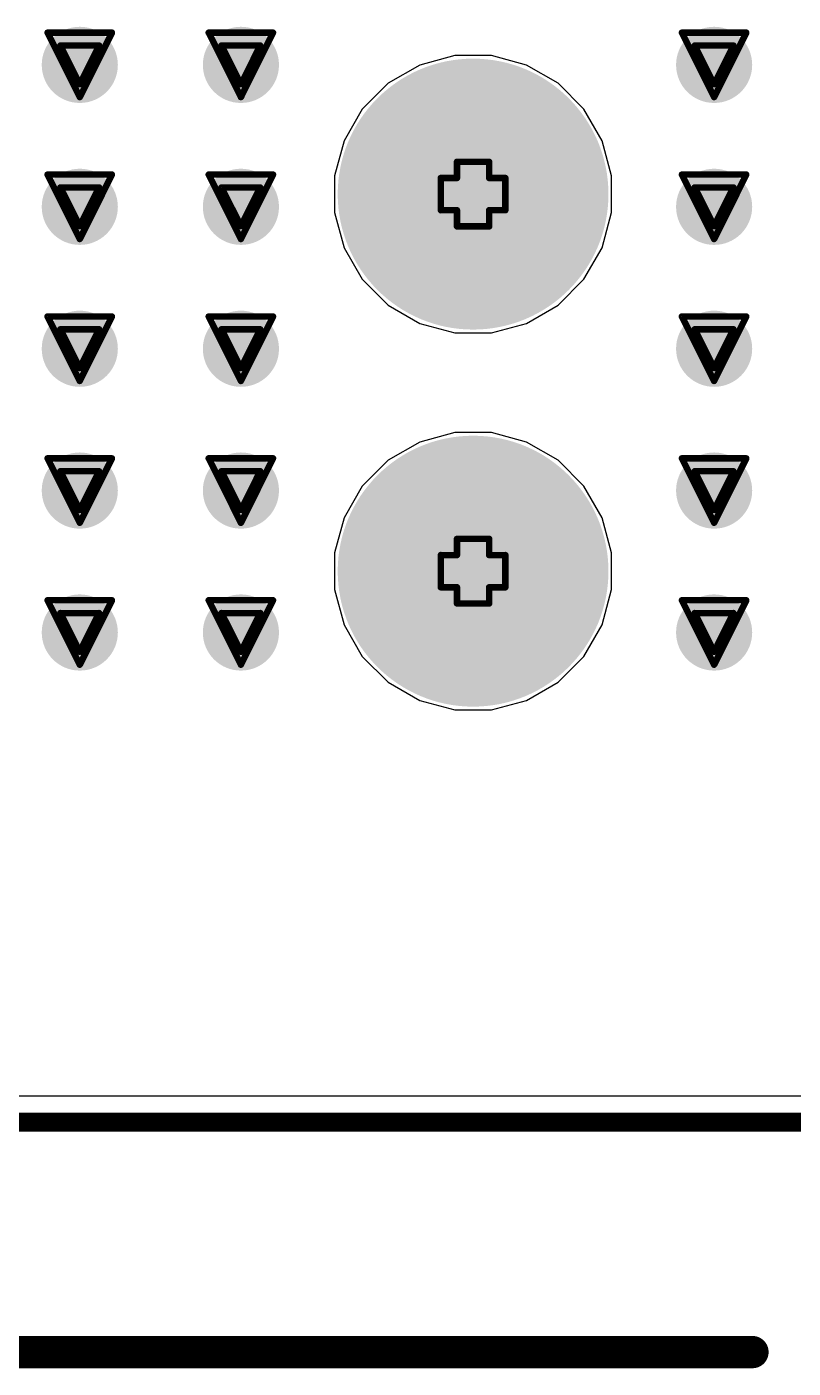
# Model space of a CAD drawing. Header units: inches. Extents: x -3 to 5381, y -57 to 5355.
# Drawn here: x 7.81 to 13.85, y -53.34 to -42.78 of the extents above; entities that cross this region are included whole.
import ezdxf

# ---------------------------------------------------------------- set-up
doc = ezdxf.new("R2010")
doc.units = ezdxf.units.IN
for name, color, linetype in [('Board_Outline', 216, 'Continuous'), ('Bottom Layer', 5, 'Continuous'), ('Bottom Solder', 6, 'Continuous'), ('Dimension', 6, 'Continuous'), ('Drill Drawing', 1, 'Continuous'), ('Multi-Layer', 9, 'Continuous'), ('Pad Holes', 156, 'Continuous'), ('Top Layer', 1, 'Continuous'), ('Top Solder', 216, 'Continuous'), ('Via Holes', 16, 'Continuous')]:
    doc.layers.add(name, color=color, linetype=linetype)

msp = doc.modelspace()

# ---------------------------------------------------------------- hatches: boundary and pattern name
at = {"layer": 'Bottom Layer'}
h = msp.add_hatch(color=5, dxfattribs=at)
edge = h.paths.add_edge_path()
edge.add_arc((8.23, -43.078), 0.3, 0, 360)
h = msp.add_hatch(color=5, dxfattribs=at)
edge = h.paths.add_edge_path()
edge.add_arc((9.5, -43.078), 0.3, 0, 360)
h = msp.add_hatch(color=5, dxfattribs=at)
edge = h.paths.add_edge_path()
edge.add_arc((13.23, -43.078), 0.3, 0, 360)
h = msp.add_hatch(color=5, dxfattribs=at)
edge = h.paths.add_edge_path()
edge.add_arc((11.33, -44.096), 0.965, 0, 360)
h = msp.add_hatch(color=5, dxfattribs=at)
edge = h.paths.add_edge_path()
edge.add_arc((8.23, -44.196), 0.3, 0, 360)
h = msp.add_hatch(color=5, dxfattribs=at)
edge = h.paths.add_edge_path()
edge.add_arc((9.5, -44.196), 0.3, 0, 360)
h = msp.add_hatch(color=5, dxfattribs=at)
edge = h.paths.add_edge_path()
edge.add_arc((13.23, -44.196), 0.3, 0, 360)
h = msp.add_hatch(color=5, dxfattribs=at)
edge = h.paths.add_edge_path()
edge.add_arc((8.23, -45.314), 0.3, 0, 360)
h = msp.add_hatch(color=5, dxfattribs=at)
edge = h.paths.add_edge_path()
edge.add_arc((9.5, -45.314), 0.3, 0, 360)
h = msp.add_hatch(color=5, dxfattribs=at)
edge = h.paths.add_edge_path()
edge.add_arc((13.23, -45.314), 0.3, 0, 360)
h = msp.add_hatch(color=5, dxfattribs=at)
edge = h.paths.add_edge_path()
edge.add_arc((8.23, -46.431), 0.3, 0, 360)
h = msp.add_hatch(color=5, dxfattribs=at)
edge = h.paths.add_edge_path()
edge.add_arc((9.5, -46.431), 0.3, 0, 360)
h = msp.add_hatch(color=5, dxfattribs=at)
edge = h.paths.add_edge_path()
edge.add_arc((11.33, -47.066), 0.965, 0, 360)
h = msp.add_hatch(color=5, dxfattribs=at)
edge = h.paths.add_edge_path()
edge.add_arc((13.23, -46.431), 0.3, 0, 360)
h = msp.add_hatch(color=5, dxfattribs=at)
edge = h.paths.add_edge_path()
edge.add_arc((8.23, -47.549), 0.3, 0, 360)
h = msp.add_hatch(color=5, dxfattribs=at)
edge = h.paths.add_edge_path()
edge.add_arc((9.5, -47.549), 0.3, 0, 360)
h = msp.add_hatch(color=5, dxfattribs=at)
edge = h.paths.add_edge_path()
edge.add_arc((13.23, -47.549), 0.3, 0, 360)
at = {"layer": 'Bottom Solder'}
h = msp.add_hatch(color=6, dxfattribs=at)
edge = h.paths.add_edge_path()
edge.add_arc((11.33, -44.096), 1.067, 0, 360)
h = msp.add_hatch(color=6, dxfattribs=at)
edge = h.paths.add_edge_path()
edge.add_arc((11.33, -47.066), 1.067, 0, 360)
at = {"layer": 'Multi-Layer'}
h = msp.add_hatch(color=9, dxfattribs=at)
edge = h.paths.add_edge_path()
edge.add_arc((11.33, -44.096), 0.965, 0, 360)
h = msp.add_hatch(color=9, dxfattribs=at)
edge = h.paths.add_edge_path()
edge.add_arc((11.33, -47.066), 0.965, 0, 360)
at = {"layer": 'Pad Holes'}
h = msp.add_hatch(color=7, dxfattribs=at)
edge = h.paths.add_edge_path()
edge.add_arc((11.33, -44.096), 0.965, 0, 360)
h = msp.add_hatch(color=7, dxfattribs=at)
edge = h.paths.add_edge_path()
edge.add_arc((11.33, -47.066), 0.965, 0, 360)
at = {"layer": 'Top Layer'}
h = msp.add_hatch(color=1, dxfattribs=at)
edge = h.paths.add_edge_path()
edge.add_arc((8.23, -43.078), 0.3, 0, 360)
h = msp.add_hatch(color=1, dxfattribs=at)
edge = h.paths.add_edge_path()
edge.add_arc((9.5, -43.078), 0.3, 0, 360)
h = msp.add_hatch(color=1, dxfattribs=at)
edge = h.paths.add_edge_path()
edge.add_arc((13.23, -43.078), 0.3, 0, 360)
h = msp.add_hatch(color=1, dxfattribs=at)
edge = h.paths.add_edge_path()
edge.add_arc((11.33, -44.096), 0.965, 0, 360)
h = msp.add_hatch(color=1, dxfattribs=at)
edge = h.paths.add_edge_path()
edge.add_arc((8.23, -44.196), 0.3, 0, 360)
h = msp.add_hatch(color=1, dxfattribs=at)
edge = h.paths.add_edge_path()
edge.add_arc((9.5, -44.196), 0.3, 0, 360)
h = msp.add_hatch(color=1, dxfattribs=at)
edge = h.paths.add_edge_path()
edge.add_arc((13.23, -44.196), 0.3, 0, 360)
h = msp.add_hatch(color=1, dxfattribs=at)
edge = h.paths.add_edge_path()
edge.add_arc((8.23, -45.314), 0.3, 0, 360)
h = msp.add_hatch(color=1, dxfattribs=at)
edge = h.paths.add_edge_path()
edge.add_arc((9.5, -45.314), 0.3, 0, 360)
h = msp.add_hatch(color=1, dxfattribs=at)
edge = h.paths.add_edge_path()
edge.add_arc((13.23, -45.314), 0.3, 0, 360)
h = msp.add_hatch(color=1, dxfattribs=at)
edge = h.paths.add_edge_path()
edge.add_arc((8.23, -46.431), 0.3, 0, 360)
h = msp.add_hatch(color=1, dxfattribs=at)
edge = h.paths.add_edge_path()
edge.add_arc((9.5, -46.431), 0.3, 0, 360)
h = msp.add_hatch(color=1, dxfattribs=at)
edge = h.paths.add_edge_path()
edge.add_arc((11.33, -47.066), 0.965, 0, 360)
h = msp.add_hatch(color=1, dxfattribs=at)
edge = h.paths.add_edge_path()
edge.add_arc((13.23, -46.431), 0.3, 0, 360)
h = msp.add_hatch(color=1, dxfattribs=at)
edge = h.paths.add_edge_path()
edge.add_arc((8.23, -47.549), 0.3, 0, 360)
h = msp.add_hatch(color=1, dxfattribs=at)
edge = h.paths.add_edge_path()
edge.add_arc((9.5, -47.549), 0.3, 0, 360)
h = msp.add_hatch(color=1, dxfattribs=at)
edge = h.paths.add_edge_path()
edge.add_arc((13.23, -47.549), 0.3, 0, 360)
at = {"layer": 'Top Solder'}
h = msp.add_hatch(color=216, dxfattribs=at)
edge = h.paths.add_edge_path()
edge.add_arc((11.33, -44.096), 1.067, 0, 360)
h = msp.add_hatch(color=216, dxfattribs=at)
edge = h.paths.add_edge_path()
edge.add_arc((11.33, -47.066), 1.067, 0, 360)
at = {"layer": 'Via Holes'}
h = msp.add_hatch(color=7, dxfattribs=at)
edge = h.paths.add_edge_path()
edge.add_arc((8.23, -43.078), 0.15, 0, 360)
h = msp.add_hatch(color=7, dxfattribs=at)
edge = h.paths.add_edge_path()
edge.add_arc((9.5, -43.078), 0.15, 0, 360)
h = msp.add_hatch(color=7, dxfattribs=at)
edge = h.paths.add_edge_path()
edge.add_arc((13.23, -43.078), 0.15, 0, 360)
h = msp.add_hatch(color=7, dxfattribs=at)
edge = h.paths.add_edge_path()
edge.add_arc((8.23, -44.196), 0.15, 0, 360)
h = msp.add_hatch(color=7, dxfattribs=at)
edge = h.paths.add_edge_path()
edge.add_arc((9.5, -44.196), 0.15, 0, 360)
h = msp.add_hatch(color=7, dxfattribs=at)
edge = h.paths.add_edge_path()
edge.add_arc((13.23, -44.196), 0.15, 0, 360)
h = msp.add_hatch(color=7, dxfattribs=at)
edge = h.paths.add_edge_path()
edge.add_arc((8.23, -45.314), 0.15, 0, 360)
h = msp.add_hatch(color=7, dxfattribs=at)
edge = h.paths.add_edge_path()
edge.add_arc((9.5, -45.314), 0.15, 0, 360)
h = msp.add_hatch(color=7, dxfattribs=at)
edge = h.paths.add_edge_path()
edge.add_arc((13.23, -45.314), 0.15, 0, 360)
h = msp.add_hatch(color=7, dxfattribs=at)
edge = h.paths.add_edge_path()
edge.add_arc((8.23, -46.431), 0.15, 0, 360)
h = msp.add_hatch(color=7, dxfattribs=at)
edge = h.paths.add_edge_path()
edge.add_arc((9.5, -46.431), 0.15, 0, 360)
h = msp.add_hatch(color=7, dxfattribs=at)
edge = h.paths.add_edge_path()
edge.add_arc((13.23, -46.431), 0.15, 0, 360)
h = msp.add_hatch(color=7, dxfattribs=at)
edge = h.paths.add_edge_path()
edge.add_arc((8.23, -47.549), 0.15, 0, 360)
h = msp.add_hatch(color=7, dxfattribs=at)
edge = h.paths.add_edge_path()
edge.add_arc((9.5, -47.549), 0.15, 0, 360)
h = msp.add_hatch(color=7, dxfattribs=at)
edge = h.paths.add_edge_path()
edge.add_arc((13.23, -47.549), 0.15, 0, 360)

# ---------------------------------------------------------------- linework, layer by layer
at = {"layer": 'Board_Outline'}
msp.add_lwpolyline([(7.307, -51.406, 0.152, 0.152, 0), (31.354, -51.406, 0.152, 0.152, 0)], format="xyseb", dxfattribs=at)
at = {"layer": 'Bottom Layer'}
for p, q in [((10.909, -43.079), (10.66, -43.222)), ((11.186, -43.004), (10.909, -43.079)), ((11.474, -43.004), (11.186, -43.004)), ((11.752, -43.079), (11.474, -43.004)), ((12.001, -43.222), (11.752, -43.079)), ((10.66, -43.222), (10.456, -43.426)), ((12.204, -43.426), (12.001, -43.222)), ((10.456, -43.426), (10.313, -43.675)), ((12.348, -43.675), (12.204, -43.426)), ((10.313, -43.675), (10.238, -43.952)), ((12.422, -43.952), (12.348, -43.675)), ((10.238, -43.952), (10.238, -44.24)), ((12.422, -44.24), (12.422, -43.952)), ((10.238, -44.24), (10.313, -44.518)), ((12.348, -44.518), (12.422, -44.24)), ((10.313, -44.518), (10.456, -44.767)), ((12.204, -44.767), (12.348, -44.518)), ((10.456, -44.767), (10.66, -44.97)), ((12.001, -44.97), (12.204, -44.767)), ((10.66, -44.97), (10.909, -45.114)), ((11.752, -45.114), (12.001, -44.97)), ((10.909, -45.114), (11.186, -45.188)), ((11.474, -45.188), (11.752, -45.114)), ((11.186, -45.188), (11.474, -45.188)), ((10.909, -46.049), (10.66, -46.192)), ((11.186, -45.974), (10.909, -46.049)), ((11.474, -45.974), (11.186, -45.974)), ((11.752, -46.049), (11.474, -45.974)), ((12.001, -46.192), (11.752, -46.049)), ((10.66, -46.192), (10.456, -46.396)), ((12.204, -46.396), (12.001, -46.192)), ((10.456, -46.396), (10.313, -46.645)), ((12.348, -46.645), (12.204, -46.396)), ((10.313, -46.645), (10.238, -46.922)), ((12.422, -46.922), (12.348, -46.645)), ((10.238, -46.922), (10.238, -47.21)), ((12.422, -47.21), (12.422, -46.922)), ((10.238, -47.21), (10.313, -47.488)), ((12.348, -47.488), (12.422, -47.21)), ((10.313, -47.488), (10.456, -47.737)), ((12.204, -47.737), (12.348, -47.488)), ((10.456, -47.737), (10.66, -47.94)), ((12.001, -47.94), (12.204, -47.737)), ((10.66, -47.94), (10.909, -48.084)), ((11.752, -48.084), (12.001, -47.94)), ((10.909, -48.084), (11.186, -48.158)), ((11.186, -48.158), (11.474, -48.158)), ((11.474, -48.158), (11.752, -48.084)), ((31.351, -51.202), (7.307, -51.202))]:
    msp.add_line(p, q, dxfattribs=at)
at = {"layer": 'Dimension'}
msp.add_lwpolyline([(5.256, -53.217, 0.254, 0.254, 0), (13.533, -53.217, 0.254, 0.254, 0)], format="xyseb", dxfattribs=at)
msp.add_lwpolyline([(13.469, -53.217, 0.127, 0.127, 1), (13.596, -53.217, 0.127, 0.127, 1)], format="xyseb", close=True, dxfattribs=at)
at = {"layer": 'Drill Drawing'}
for points in [[(7.976, -42.824, 0.0508, 0.0508, 0), (8.484, -42.824, 0.0508, 0.0508, 0)], [(7.976, -42.824, 0.0508, 0.0508, 0), (8.23, -43.332, 0.0508, 0.0508, 0)], [(8.23, -43.332, 0.0508, 0.0508, 0), (8.484, -42.824, 0.0508, 0.0508, 0)], [(9.246, -42.824, 0.0508, 0.0508, 0), (9.754, -42.824, 0.0508, 0.0508, 0)], [(9.246, -42.824, 0.0508, 0.0508, 0), (9.5, -43.332, 0.0508, 0.0508, 0)], [(9.5, -43.332, 0.0508, 0.0508, 0), (9.754, -42.824, 0.0508, 0.0508, 0)], [(12.976, -42.824, 0.0508, 0.0508, 0), (13.484, -42.824, 0.0508, 0.0508, 0)], [(12.976, -42.824, 0.0508, 0.0508, 0), (13.23, -43.332, 0.0508, 0.0508, 0)], [(13.23, -43.332, 0.0508, 0.0508, 0), (13.484, -42.824, 0.0508, 0.0508, 0)], [(8.077, -42.926, 0.0508, 0.0508, 0), (8.382, -42.926, 0.0508, 0.0508, 0)], [(8.077, -42.926, 0.0508, 0.0508, 0), (8.23, -43.231, 0.0508, 0.0508, 0)], [(8.23, -43.231, 0.0508, 0.0508, 0), (8.382, -42.926, 0.0508, 0.0508, 0)], [(9.347, -42.926, 0.0508, 0.0508, 0), (9.652, -42.926, 0.0508, 0.0508, 0)], [(9.347, -42.926, 0.0508, 0.0508, 0), (9.5, -43.231, 0.0508, 0.0508, 0)], [(9.5, -43.231, 0.0508, 0.0508, 0), (9.652, -42.926, 0.0508, 0.0508, 0)], [(13.077, -42.926, 0.0508, 0.0508, 0), (13.382, -42.926, 0.0508, 0.0508, 0)], [(13.077, -42.926, 0.0508, 0.0508, 0), (13.23, -43.231, 0.0508, 0.0508, 0)], [(13.23, -43.231, 0.0508, 0.0508, 0), (13.382, -42.926, 0.0508, 0.0508, 0)], [(11.203, -43.969, 0.0508, 0.0508, 0), (11.203, -43.842, 0.0508, 0.0508, 0)], [(11.203, -43.842, 0.0508, 0.0508, 0), (11.457, -43.842, 0.0508, 0.0508, 0)], [(11.457, -43.969, 0.0508, 0.0508, 0), (11.457, -43.842, 0.0508, 0.0508, 0)], [(7.976, -43.942, 0.0508, 0.0508, 0), (8.484, -43.942, 0.0508, 0.0508, 0)], [(7.976, -43.942, 0.0508, 0.0508, 0), (8.23, -44.45, 0.0508, 0.0508, 0)], [(8.23, -44.45, 0.0508, 0.0508, 0), (8.484, -43.942, 0.0508, 0.0508, 0)], [(9.246, -43.942, 0.0508, 0.0508, 0), (9.754, -43.942, 0.0508, 0.0508, 0)], [(9.246, -43.942, 0.0508, 0.0508, 0), (9.5, -44.45, 0.0508, 0.0508, 0)], [(9.5, -44.45, 0.0508, 0.0508, 0), (9.754, -43.942, 0.0508, 0.0508, 0)], [(11.076, -44.223, 0.0508, 0.0508, 0), (11.076, -43.969, 0.0508, 0.0508, 0)], [(11.076, -43.969, 0.0508, 0.0508, 0), (11.203, -43.969, 0.0508, 0.0508, 0)], [(11.457, -43.969, 0.0508, 0.0508, 0), (11.584, -43.969, 0.0508, 0.0508, 0)], [(11.584, -44.223, 0.0508, 0.0508, 0), (11.584, -43.969, 0.0508, 0.0508, 0)], [(12.976, -43.942, 0.0508, 0.0508, 0), (13.484, -43.942, 0.0508, 0.0508, 0)], [(12.976, -43.942, 0.0508, 0.0508, 0), (13.23, -44.45, 0.0508, 0.0508, 0)], [(13.23, -44.45, 0.0508, 0.0508, 0), (13.484, -43.942, 0.0508, 0.0508, 0)], [(8.077, -44.044, 0.0508, 0.0508, 0), (8.382, -44.044, 0.0508, 0.0508, 0)], [(8.077, -44.044, 0.0508, 0.0508, 0), (8.23, -44.348, 0.0508, 0.0508, 0)], [(8.23, -44.348, 0.0508, 0.0508, 0), (8.382, -44.044, 0.0508, 0.0508, 0)], [(9.347, -44.044, 0.0508, 0.0508, 0), (9.652, -44.044, 0.0508, 0.0508, 0)], [(9.347, -44.044, 0.0508, 0.0508, 0), (9.5, -44.348, 0.0508, 0.0508, 0)], [(9.5, -44.348, 0.0508, 0.0508, 0), (9.652, -44.044, 0.0508, 0.0508, 0)], [(13.077, -44.044, 0.0508, 0.0508, 0), (13.382, -44.044, 0.0508, 0.0508, 0)], [(13.077, -44.044, 0.0508, 0.0508, 0), (13.23, -44.348, 0.0508, 0.0508, 0)], [(13.23, -44.348, 0.0508, 0.0508, 0), (13.382, -44.044, 0.0508, 0.0508, 0)], [(11.076, -44.223, 0.0508, 0.0508, 0), (11.203, -44.223, 0.0508, 0.0508, 0)], [(11.203, -44.35, 0.0508, 0.0508, 0), (11.203, -44.223, 0.0508, 0.0508, 0)], [(11.457, -44.223, 0.0508, 0.0508, 0), (11.584, -44.223, 0.0508, 0.0508, 0)], [(11.457, -44.35, 0.0508, 0.0508, 0), (11.457, -44.223, 0.0508, 0.0508, 0)], [(11.203, -44.35, 0.0508, 0.0508, 0), (11.457, -44.35, 0.0508, 0.0508, 0)], [(7.976, -45.06, 0.0508, 0.0508, 0), (8.484, -45.06, 0.0508, 0.0508, 0)], [(7.976, -45.06, 0.0508, 0.0508, 0), (8.23, -45.568, 0.0508, 0.0508, 0)], [(8.23, -45.568, 0.0508, 0.0508, 0), (8.484, -45.06, 0.0508, 0.0508, 0)], [(9.246, -45.06, 0.0508, 0.0508, 0), (9.754, -45.06, 0.0508, 0.0508, 0)], [(9.246, -45.06, 0.0508, 0.0508, 0), (9.5, -45.568, 0.0508, 0.0508, 0)], [(9.5, -45.568, 0.0508, 0.0508, 0), (9.754, -45.06, 0.0508, 0.0508, 0)], [(12.976, -45.06, 0.0508, 0.0508, 0), (13.484, -45.06, 0.0508, 0.0508, 0)], [(12.976, -45.06, 0.0508, 0.0508, 0), (13.23, -45.568, 0.0508, 0.0508, 0)], [(13.23, -45.568, 0.0508, 0.0508, 0), (13.484, -45.06, 0.0508, 0.0508, 0)], [(8.077, -45.161, 0.0508, 0.0508, 0), (8.382, -45.161, 0.0508, 0.0508, 0)], [(8.077, -45.161, 0.0508, 0.0508, 0), (8.23, -45.466, 0.0508, 0.0508, 0)], [(8.23, -45.466, 0.0508, 0.0508, 0), (8.382, -45.161, 0.0508, 0.0508, 0)], [(9.347, -45.161, 0.0508, 0.0508, 0), (9.652, -45.161, 0.0508, 0.0508, 0)], [(9.347, -45.161, 0.0508, 0.0508, 0), (9.5, -45.466, 0.0508, 0.0508, 0)], [(9.5, -45.466, 0.0508, 0.0508, 0), (9.652, -45.161, 0.0508, 0.0508, 0)], [(13.077, -45.161, 0.0508, 0.0508, 0), (13.382, -45.161, 0.0508, 0.0508, 0)], [(13.077, -45.161, 0.0508, 0.0508, 0), (13.23, -45.466, 0.0508, 0.0508, 0)], [(13.23, -45.466, 0.0508, 0.0508, 0), (13.382, -45.161, 0.0508, 0.0508, 0)], [(7.976, -46.177, 0.0508, 0.0508, 0), (8.484, -46.177, 0.0508, 0.0508, 0)], [(7.976, -46.177, 0.0508, 0.0508, 0), (8.23, -46.685, 0.0508, 0.0508, 0)], [(8.23, -46.685, 0.0508, 0.0508, 0), (8.484, -46.177, 0.0508, 0.0508, 0)], [(9.246, -46.177, 0.0508, 0.0508, 0), (9.754, -46.177, 0.0508, 0.0508, 0)], [(9.246, -46.177, 0.0508, 0.0508, 0), (9.5, -46.685, 0.0508, 0.0508, 0)], [(9.5, -46.685, 0.0508, 0.0508, 0), (9.754, -46.177, 0.0508, 0.0508, 0)], [(12.976, -46.177, 0.0508, 0.0508, 0), (13.484, -46.177, 0.0508, 0.0508, 0)], [(12.976, -46.177, 0.0508, 0.0508, 0), (13.23, -46.685, 0.0508, 0.0508, 0)], [(13.23, -46.685, 0.0508, 0.0508, 0), (13.484, -46.177, 0.0508, 0.0508, 0)], [(8.077, -46.279, 0.0508, 0.0508, 0), (8.382, -46.279, 0.0508, 0.0508, 0)], [(8.077, -46.279, 0.0508, 0.0508, 0), (8.23, -46.584, 0.0508, 0.0508, 0)], [(8.23, -46.584, 0.0508, 0.0508, 0), (8.382, -46.279, 0.0508, 0.0508, 0)], [(9.347, -46.279, 0.0508, 0.0508, 0), (9.652, -46.279, 0.0508, 0.0508, 0)], [(9.347, -46.279, 0.0508, 0.0508, 0), (9.5, -46.584, 0.0508, 0.0508, 0)], [(9.5, -46.584, 0.0508, 0.0508, 0), (9.652, -46.279, 0.0508, 0.0508, 0)], [(13.077, -46.279, 0.0508, 0.0508, 0), (13.382, -46.279, 0.0508, 0.0508, 0)], [(13.077, -46.279, 0.0508, 0.0508, 0), (13.23, -46.584, 0.0508, 0.0508, 0)], [(13.23, -46.584, 0.0508, 0.0508, 0), (13.382, -46.279, 0.0508, 0.0508, 0)], [(11.203, -46.939, 0.0508, 0.0508, 0), (11.203, -46.812, 0.0508, 0.0508, 0)], [(11.203, -46.812, 0.0508, 0.0508, 0), (11.457, -46.812, 0.0508, 0.0508, 0)], [(11.457, -46.939, 0.0508, 0.0508, 0), (11.457, -46.812, 0.0508, 0.0508, 0)], [(11.076, -47.193, 0.0508, 0.0508, 0), (11.076, -46.939, 0.0508, 0.0508, 0)], [(11.076, -46.939, 0.0508, 0.0508, 0), (11.203, -46.939, 0.0508, 0.0508, 0)], [(11.457, -46.939, 0.0508, 0.0508, 0), (11.584, -46.939, 0.0508, 0.0508, 0)], [(11.584, -47.193, 0.0508, 0.0508, 0), (11.584, -46.939, 0.0508, 0.0508, 0)], [(11.076, -47.193, 0.0508, 0.0508, 0), (11.203, -47.193, 0.0508, 0.0508, 0)], [(11.203, -47.32, 0.0508, 0.0508, 0), (11.203, -47.193, 0.0508, 0.0508, 0)], [(11.457, -47.193, 0.0508, 0.0508, 0), (11.584, -47.193, 0.0508, 0.0508, 0)], [(11.457, -47.32, 0.0508, 0.0508, 0), (11.457, -47.193, 0.0508, 0.0508, 0)], [(7.976, -47.295, 0.0508, 0.0508, 0), (8.484, -47.295, 0.0508, 0.0508, 0)], [(7.976, -47.295, 0.0508, 0.0508, 0), (8.23, -47.803, 0.0508, 0.0508, 0)], [(8.23, -47.803, 0.0508, 0.0508, 0), (8.484, -47.295, 0.0508, 0.0508, 0)], [(9.246, -47.295, 0.0508, 0.0508, 0), (9.754, -47.295, 0.0508, 0.0508, 0)], [(9.246, -47.295, 0.0508, 0.0508, 0), (9.5, -47.803, 0.0508, 0.0508, 0)], [(9.5, -47.803, 0.0508, 0.0508, 0), (9.754, -47.295, 0.0508, 0.0508, 0)], [(11.203, -47.32, 0.0508, 0.0508, 0), (11.457, -47.32, 0.0508, 0.0508, 0)], [(12.976, -47.295, 0.0508, 0.0508, 0), (13.484, -47.295, 0.0508, 0.0508, 0)], [(12.976, -47.295, 0.0508, 0.0508, 0), (13.23, -47.803, 0.0508, 0.0508, 0)], [(13.23, -47.803, 0.0508, 0.0508, 0), (13.484, -47.295, 0.0508, 0.0508, 0)], [(8.077, -47.396, 0.0508, 0.0508, 0), (8.382, -47.396, 0.0508, 0.0508, 0)], [(8.077, -47.396, 0.0508, 0.0508, 0), (8.23, -47.701, 0.0508, 0.0508, 0)], [(8.23, -47.701, 0.0508, 0.0508, 0), (8.382, -47.396, 0.0508, 0.0508, 0)], [(9.347, -47.396, 0.0508, 0.0508, 0), (9.652, -47.396, 0.0508, 0.0508, 0)], [(9.347, -47.396, 0.0508, 0.0508, 0), (9.5, -47.701, 0.0508, 0.0508, 0)], [(9.5, -47.701, 0.0508, 0.0508, 0), (9.652, -47.396, 0.0508, 0.0508, 0)], [(13.077, -47.396, 0.0508, 0.0508, 0), (13.382, -47.396, 0.0508, 0.0508, 0)], [(13.077, -47.396, 0.0508, 0.0508, 0), (13.23, -47.701, 0.0508, 0.0508, 0)], [(13.23, -47.701, 0.0508, 0.0508, 0), (13.382, -47.396, 0.0508, 0.0508, 0)]]:
    msp.add_lwpolyline(points, format="xyseb", dxfattribs=at)
for points in [[(7.963, -42.824, 0.0254, 0.0254, 1), (7.988, -42.824, 0.0254, 0.0254, 1)], [(7.963, -42.824, 0.0254, 0.0254, 1), (7.988, -42.824, 0.0254, 0.0254, 1)], [(8.471, -42.824, 0.0254, 0.0254, 1), (8.496, -42.824, 0.0254, 0.0254, 1)], [(8.471, -42.824, 0.0254, 0.0254, 1), (8.496, -42.824, 0.0254, 0.0254, 1)], [(9.233, -42.824, 0.0254, 0.0254, 1), (9.258, -42.824, 0.0254, 0.0254, 1)], [(9.233, -42.824, 0.0254, 0.0254, 1), (9.258, -42.824, 0.0254, 0.0254, 1)], [(9.741, -42.824, 0.0254, 0.0254, 1), (9.766, -42.824, 0.0254, 0.0254, 1)], [(9.741, -42.824, 0.0254, 0.0254, 1), (9.766, -42.824, 0.0254, 0.0254, 1)], [(12.963, -42.824, 0.0254, 0.0254, 1), (12.988, -42.824, 0.0254, 0.0254, 1)], [(12.963, -42.824, 0.0254, 0.0254, 1), (12.988, -42.824, 0.0254, 0.0254, 1)], [(13.471, -42.824, 0.0254, 0.0254, 1), (13.496, -42.824, 0.0254, 0.0254, 1)], [(13.471, -42.824, 0.0254, 0.0254, 1), (13.496, -42.824, 0.0254, 0.0254, 1)], [(8.064, -42.926, 0.0254, 0.0254, 1), (8.09, -42.926, 0.0254, 0.0254, 1)], [(8.064, -42.926, 0.0254, 0.0254, 1), (8.09, -42.926, 0.0254, 0.0254, 1)], [(8.369, -42.926, 0.0254, 0.0254, 1), (8.395, -42.926, 0.0254, 0.0254, 1)], [(8.369, -42.926, 0.0254, 0.0254, 1), (8.395, -42.926, 0.0254, 0.0254, 1)], [(9.334, -42.926, 0.0254, 0.0254, 1), (9.36, -42.926, 0.0254, 0.0254, 1)], [(9.334, -42.926, 0.0254, 0.0254, 1), (9.36, -42.926, 0.0254, 0.0254, 1)], [(9.639, -42.926, 0.0254, 0.0254, 1), (9.665, -42.926, 0.0254, 0.0254, 1)], [(9.639, -42.926, 0.0254, 0.0254, 1), (9.665, -42.926, 0.0254, 0.0254, 1)], [(13.064, -42.926, 0.0254, 0.0254, 1), (13.09, -42.926, 0.0254, 0.0254, 1)], [(13.064, -42.926, 0.0254, 0.0254, 1), (13.09, -42.926, 0.0254, 0.0254, 1)], [(13.369, -42.926, 0.0254, 0.0254, 1), (13.395, -42.926, 0.0254, 0.0254, 1)], [(13.369, -42.926, 0.0254, 0.0254, 1), (13.395, -42.926, 0.0254, 0.0254, 1)], [(8.217, -43.231, 0.0254, 0.0254, 1), (8.242, -43.231, 0.0254, 0.0254, 1)], [(8.217, -43.231, 0.0254, 0.0254, 1), (8.242, -43.231, 0.0254, 0.0254, 1)], [(9.487, -43.231, 0.0254, 0.0254, 1), (9.512, -43.231, 0.0254, 0.0254, 1)], [(9.487, -43.231, 0.0254, 0.0254, 1), (9.512, -43.231, 0.0254, 0.0254, 1)], [(13.217, -43.231, 0.0254, 0.0254, 1), (13.242, -43.231, 0.0254, 0.0254, 1)], [(13.217, -43.231, 0.0254, 0.0254, 1), (13.242, -43.231, 0.0254, 0.0254, 1)], [(8.217, -43.332, 0.0254, 0.0254, 1), (8.242, -43.332, 0.0254, 0.0254, 1)], [(8.217, -43.332, 0.0254, 0.0254, 1), (8.242, -43.332, 0.0254, 0.0254, 1)], [(9.487, -43.332, 0.0254, 0.0254, 1), (9.512, -43.332, 0.0254, 0.0254, 1)], [(9.487, -43.332, 0.0254, 0.0254, 1), (9.512, -43.332, 0.0254, 0.0254, 1)], [(13.217, -43.332, 0.0254, 0.0254, 1), (13.242, -43.332, 0.0254, 0.0254, 1)], [(13.217, -43.332, 0.0254, 0.0254, 1), (13.242, -43.332, 0.0254, 0.0254, 1)], [(11.19, -43.842, 0.0254, 0.0254, 1), (11.216, -43.842, 0.0254, 0.0254, 1)], [(11.19, -43.842, 0.0254, 0.0254, 1), (11.216, -43.842, 0.0254, 0.0254, 1)], [(11.444, -43.842, 0.0254, 0.0254, 1), (11.47, -43.842, 0.0254, 0.0254, 1)], [(11.444, -43.842, 0.0254, 0.0254, 1), (11.47, -43.842, 0.0254, 0.0254, 1)], [(7.963, -43.942, 0.0254, 0.0254, 1), (7.988, -43.942, 0.0254, 0.0254, 1)], [(7.963, -43.942, 0.0254, 0.0254, 1), (7.988, -43.942, 0.0254, 0.0254, 1)], [(8.471, -43.942, 0.0254, 0.0254, 1), (8.496, -43.942, 0.0254, 0.0254, 1)], [(8.471, -43.942, 0.0254, 0.0254, 1), (8.496, -43.942, 0.0254, 0.0254, 1)], [(9.233, -43.942, 0.0254, 0.0254, 1), (9.258, -43.942, 0.0254, 0.0254, 1)], [(9.233, -43.942, 0.0254, 0.0254, 1), (9.258, -43.942, 0.0254, 0.0254, 1)], [(9.741, -43.942, 0.0254, 0.0254, 1), (9.766, -43.942, 0.0254, 0.0254, 1)], [(9.741, -43.942, 0.0254, 0.0254, 1), (9.766, -43.942, 0.0254, 0.0254, 1)], [(11.063, -43.969, 0.0254, 0.0254, 1), (11.089, -43.969, 0.0254, 0.0254, 1)], [(11.063, -43.969, 0.0254, 0.0254, 1), (11.089, -43.969, 0.0254, 0.0254, 1)], [(11.19, -43.969, 0.0254, 0.0254, 1), (11.216, -43.969, 0.0254, 0.0254, 1)], [(11.19, -43.969, 0.0254, 0.0254, 1), (11.216, -43.969, 0.0254, 0.0254, 1)], [(11.444, -43.969, 0.0254, 0.0254, 1), (11.47, -43.969, 0.0254, 0.0254, 1)], [(11.444, -43.969, 0.0254, 0.0254, 1), (11.47, -43.969, 0.0254, 0.0254, 1)], [(11.571, -43.969, 0.0254, 0.0254, 1), (11.597, -43.969, 0.0254, 0.0254, 1)], [(11.571, -43.969, 0.0254, 0.0254, 1), (11.597, -43.969, 0.0254, 0.0254, 1)], [(12.963, -43.942, 0.0254, 0.0254, 1), (12.988, -43.942, 0.0254, 0.0254, 1)], [(12.963, -43.942, 0.0254, 0.0254, 1), (12.988, -43.942, 0.0254, 0.0254, 1)], [(13.471, -43.942, 0.0254, 0.0254, 1), (13.496, -43.942, 0.0254, 0.0254, 1)], [(13.471, -43.942, 0.0254, 0.0254, 1), (13.496, -43.942, 0.0254, 0.0254, 1)], [(8.064, -44.044, 0.0254, 0.0254, 1), (8.09, -44.044, 0.0254, 0.0254, 1)], [(8.064, -44.044, 0.0254, 0.0254, 1), (8.09, -44.044, 0.0254, 0.0254, 1)], [(8.369, -44.044, 0.0254, 0.0254, 1), (8.395, -44.044, 0.0254, 0.0254, 1)], [(8.369, -44.044, 0.0254, 0.0254, 1), (8.395, -44.044, 0.0254, 0.0254, 1)], [(9.334, -44.044, 0.0254, 0.0254, 1), (9.36, -44.044, 0.0254, 0.0254, 1)], [(9.334, -44.044, 0.0254, 0.0254, 1), (9.36, -44.044, 0.0254, 0.0254, 1)], [(9.639, -44.044, 0.0254, 0.0254, 1), (9.665, -44.044, 0.0254, 0.0254, 1)], [(9.639, -44.044, 0.0254, 0.0254, 1), (9.665, -44.044, 0.0254, 0.0254, 1)], [(13.064, -44.044, 0.0254, 0.0254, 1), (13.09, -44.044, 0.0254, 0.0254, 1)], [(13.064, -44.044, 0.0254, 0.0254, 1), (13.09, -44.044, 0.0254, 0.0254, 1)], [(13.369, -44.044, 0.0254, 0.0254, 1), (13.395, -44.044, 0.0254, 0.0254, 1)], [(13.369, -44.044, 0.0254, 0.0254, 1), (13.395, -44.044, 0.0254, 0.0254, 1)], [(11.063, -44.223, 0.0254, 0.0254, 1), (11.089, -44.223, 0.0254, 0.0254, 1)], [(11.063, -44.223, 0.0254, 0.0254, 1), (11.089, -44.223, 0.0254, 0.0254, 1)], [(11.19, -44.223, 0.0254, 0.0254, 1), (11.216, -44.223, 0.0254, 0.0254, 1)], [(11.19, -44.223, 0.0254, 0.0254, 1), (11.216, -44.223, 0.0254, 0.0254, 1)], [(11.444, -44.223, 0.0254, 0.0254, 1), (11.47, -44.223, 0.0254, 0.0254, 1)], [(11.444, -44.223, 0.0254, 0.0254, 1), (11.47, -44.223, 0.0254, 0.0254, 1)], [(11.571, -44.223, 0.0254, 0.0254, 1), (11.597, -44.223, 0.0254, 0.0254, 1)], [(11.571, -44.223, 0.0254, 0.0254, 1), (11.597, -44.223, 0.0254, 0.0254, 1)], [(8.217, -44.348, 0.0254, 0.0254, 1), (8.242, -44.348, 0.0254, 0.0254, 1)], [(8.217, -44.348, 0.0254, 0.0254, 1), (8.242, -44.348, 0.0254, 0.0254, 1)], [(9.487, -44.348, 0.0254, 0.0254, 1), (9.512, -44.348, 0.0254, 0.0254, 1)], [(9.487, -44.348, 0.0254, 0.0254, 1), (9.512, -44.348, 0.0254, 0.0254, 1)], [(11.19, -44.35, 0.0254, 0.0254, 1), (11.216, -44.35, 0.0254, 0.0254, 1)], [(11.19, -44.35, 0.0254, 0.0254, 1), (11.216, -44.35, 0.0254, 0.0254, 1)], [(11.444, -44.35, 0.0254, 0.0254, 1), (11.47, -44.35, 0.0254, 0.0254, 1)], [(11.444, -44.35, 0.0254, 0.0254, 1), (11.47, -44.35, 0.0254, 0.0254, 1)], [(13.217, -44.348, 0.0254, 0.0254, 1), (13.242, -44.348, 0.0254, 0.0254, 1)], [(13.217, -44.348, 0.0254, 0.0254, 1), (13.242, -44.348, 0.0254, 0.0254, 1)], [(8.217, -44.45, 0.0254, 0.0254, 1), (8.242, -44.45, 0.0254, 0.0254, 1)], [(8.217, -44.45, 0.0254, 0.0254, 1), (8.242, -44.45, 0.0254, 0.0254, 1)], [(9.487, -44.45, 0.0254, 0.0254, 1), (9.512, -44.45, 0.0254, 0.0254, 1)], [(9.487, -44.45, 0.0254, 0.0254, 1), (9.512, -44.45, 0.0254, 0.0254, 1)], [(13.217, -44.45, 0.0254, 0.0254, 1), (13.242, -44.45, 0.0254, 0.0254, 1)], [(13.217, -44.45, 0.0254, 0.0254, 1), (13.242, -44.45, 0.0254, 0.0254, 1)], [(7.963, -45.06, 0.0254, 0.0254, 1), (7.988, -45.06, 0.0254, 0.0254, 1)], [(7.963, -45.06, 0.0254, 0.0254, 1), (7.988, -45.06, 0.0254, 0.0254, 1)], [(8.471, -45.06, 0.0254, 0.0254, 1), (8.496, -45.06, 0.0254, 0.0254, 1)], [(8.471, -45.06, 0.0254, 0.0254, 1), (8.496, -45.06, 0.0254, 0.0254, 1)], [(9.233, -45.06, 0.0254, 0.0254, 1), (9.258, -45.06, 0.0254, 0.0254, 1)], [(9.233, -45.06, 0.0254, 0.0254, 1), (9.258, -45.06, 0.0254, 0.0254, 1)], [(9.741, -45.06, 0.0254, 0.0254, 1), (9.766, -45.06, 0.0254, 0.0254, 1)], [(9.741, -45.06, 0.0254, 0.0254, 1), (9.766, -45.06, 0.0254, 0.0254, 1)], [(12.963, -45.06, 0.0254, 0.0254, 1), (12.988, -45.06, 0.0254, 0.0254, 1)], [(12.963, -45.06, 0.0254, 0.0254, 1), (12.988, -45.06, 0.0254, 0.0254, 1)], [(13.471, -45.06, 0.0254, 0.0254, 1), (13.496, -45.06, 0.0254, 0.0254, 1)], [(13.471, -45.06, 0.0254, 0.0254, 1), (13.496, -45.06, 0.0254, 0.0254, 1)], [(8.064, -45.161, 0.0254, 0.0254, 1), (8.09, -45.161, 0.0254, 0.0254, 1)], [(8.064, -45.161, 0.0254, 0.0254, 1), (8.09, -45.161, 0.0254, 0.0254, 1)], [(8.369, -45.161, 0.0254, 0.0254, 1), (8.395, -45.161, 0.0254, 0.0254, 1)], [(8.369, -45.161, 0.0254, 0.0254, 1), (8.395, -45.161, 0.0254, 0.0254, 1)], [(9.334, -45.161, 0.0254, 0.0254, 1), (9.36, -45.161, 0.0254, 0.0254, 1)], [(9.334, -45.161, 0.0254, 0.0254, 1), (9.36, -45.161, 0.0254, 0.0254, 1)], [(9.639, -45.161, 0.0254, 0.0254, 1), (9.665, -45.161, 0.0254, 0.0254, 1)], [(9.639, -45.161, 0.0254, 0.0254, 1), (9.665, -45.161, 0.0254, 0.0254, 1)], [(13.064, -45.161, 0.0254, 0.0254, 1), (13.09, -45.161, 0.0254, 0.0254, 1)], [(13.064, -45.161, 0.0254, 0.0254, 1), (13.09, -45.161, 0.0254, 0.0254, 1)], [(13.369, -45.161, 0.0254, 0.0254, 1), (13.395, -45.161, 0.0254, 0.0254, 1)], [(13.369, -45.161, 0.0254, 0.0254, 1), (13.395, -45.161, 0.0254, 0.0254, 1)], [(8.217, -45.466, 0.0254, 0.0254, 1), (8.242, -45.466, 0.0254, 0.0254, 1)], [(8.217, -45.466, 0.0254, 0.0254, 1), (8.242, -45.466, 0.0254, 0.0254, 1)], [(9.487, -45.466, 0.0254, 0.0254, 1), (9.512, -45.466, 0.0254, 0.0254, 1)], [(9.487, -45.466, 0.0254, 0.0254, 1), (9.512, -45.466, 0.0254, 0.0254, 1)], [(13.217, -45.466, 0.0254, 0.0254, 1), (13.242, -45.466, 0.0254, 0.0254, 1)], [(13.217, -45.466, 0.0254, 0.0254, 1), (13.242, -45.466, 0.0254, 0.0254, 1)], [(8.217, -45.568, 0.0254, 0.0254, 1), (8.242, -45.568, 0.0254, 0.0254, 1)], [(8.217, -45.568, 0.0254, 0.0254, 1), (8.242, -45.568, 0.0254, 0.0254, 1)], [(9.487, -45.568, 0.0254, 0.0254, 1), (9.512, -45.568, 0.0254, 0.0254, 1)], [(9.487, -45.568, 0.0254, 0.0254, 1), (9.512, -45.568, 0.0254, 0.0254, 1)], [(13.217, -45.568, 0.0254, 0.0254, 1), (13.242, -45.568, 0.0254, 0.0254, 1)], [(13.217, -45.568, 0.0254, 0.0254, 1), (13.242, -45.568, 0.0254, 0.0254, 1)], [(7.963, -46.177, 0.0254, 0.0254, 1), (7.988, -46.177, 0.0254, 0.0254, 1)], [(7.963, -46.177, 0.0254, 0.0254, 1), (7.988, -46.177, 0.0254, 0.0254, 1)], [(8.471, -46.177, 0.0254, 0.0254, 1), (8.496, -46.177, 0.0254, 0.0254, 1)], [(8.471, -46.177, 0.0254, 0.0254, 1), (8.496, -46.177, 0.0254, 0.0254, 1)], [(9.233, -46.177, 0.0254, 0.0254, 1), (9.258, -46.177, 0.0254, 0.0254, 1)], [(9.233, -46.177, 0.0254, 0.0254, 1), (9.258, -46.177, 0.0254, 0.0254, 1)], [(9.741, -46.177, 0.0254, 0.0254, 1), (9.766, -46.177, 0.0254, 0.0254, 1)], [(9.741, -46.177, 0.0254, 0.0254, 1), (9.766, -46.177, 0.0254, 0.0254, 1)], [(12.963, -46.177, 0.0254, 0.0254, 1), (12.988, -46.177, 0.0254, 0.0254, 1)], [(12.963, -46.177, 0.0254, 0.0254, 1), (12.988, -46.177, 0.0254, 0.0254, 1)], [(13.471, -46.177, 0.0254, 0.0254, 1), (13.496, -46.177, 0.0254, 0.0254, 1)], [(13.471, -46.177, 0.0254, 0.0254, 1), (13.496, -46.177, 0.0254, 0.0254, 1)], [(8.064, -46.279, 0.0254, 0.0254, 1), (8.09, -46.279, 0.0254, 0.0254, 1)], [(8.064, -46.279, 0.0254, 0.0254, 1), (8.09, -46.279, 0.0254, 0.0254, 1)], [(8.369, -46.279, 0.0254, 0.0254, 1), (8.395, -46.279, 0.0254, 0.0254, 1)], [(8.369, -46.279, 0.0254, 0.0254, 1), (8.395, -46.279, 0.0254, 0.0254, 1)], [(9.334, -46.279, 0.0254, 0.0254, 1), (9.36, -46.279, 0.0254, 0.0254, 1)], [(9.334, -46.279, 0.0254, 0.0254, 1), (9.36, -46.279, 0.0254, 0.0254, 1)], [(9.639, -46.279, 0.0254, 0.0254, 1), (9.665, -46.279, 0.0254, 0.0254, 1)], [(9.639, -46.279, 0.0254, 0.0254, 1), (9.665, -46.279, 0.0254, 0.0254, 1)], [(13.064, -46.279, 0.0254, 0.0254, 1), (13.09, -46.279, 0.0254, 0.0254, 1)], [(13.064, -46.279, 0.0254, 0.0254, 1), (13.09, -46.279, 0.0254, 0.0254, 1)], [(13.369, -46.279, 0.0254, 0.0254, 1), (13.395, -46.279, 0.0254, 0.0254, 1)], [(13.369, -46.279, 0.0254, 0.0254, 1), (13.395, -46.279, 0.0254, 0.0254, 1)], [(8.217, -46.584, 0.0254, 0.0254, 1), (8.242, -46.584, 0.0254, 0.0254, 1)], [(8.217, -46.584, 0.0254, 0.0254, 1), (8.242, -46.584, 0.0254, 0.0254, 1)], [(9.487, -46.584, 0.0254, 0.0254, 1), (9.512, -46.584, 0.0254, 0.0254, 1)], [(9.487, -46.584, 0.0254, 0.0254, 1), (9.512, -46.584, 0.0254, 0.0254, 1)], [(13.217, -46.584, 0.0254, 0.0254, 1), (13.242, -46.584, 0.0254, 0.0254, 1)], [(13.217, -46.584, 0.0254, 0.0254, 1), (13.242, -46.584, 0.0254, 0.0254, 1)], [(8.217, -46.685, 0.0254, 0.0254, 1), (8.242, -46.685, 0.0254, 0.0254, 1)], [(8.217, -46.685, 0.0254, 0.0254, 1), (8.242, -46.685, 0.0254, 0.0254, 1)], [(9.487, -46.685, 0.0254, 0.0254, 1), (9.512, -46.685, 0.0254, 0.0254, 1)], [(9.487, -46.685, 0.0254, 0.0254, 1), (9.512, -46.685, 0.0254, 0.0254, 1)], [(13.217, -46.685, 0.0254, 0.0254, 1), (13.242, -46.685, 0.0254, 0.0254, 1)], [(13.217, -46.685, 0.0254, 0.0254, 1), (13.242, -46.685, 0.0254, 0.0254, 1)], [(11.19, -46.812, 0.0254, 0.0254, 1), (11.216, -46.812, 0.0254, 0.0254, 1)], [(11.19, -46.812, 0.0254, 0.0254, 1), (11.216, -46.812, 0.0254, 0.0254, 1)], [(11.444, -46.812, 0.0254, 0.0254, 1), (11.47, -46.812, 0.0254, 0.0254, 1)], [(11.444, -46.812, 0.0254, 0.0254, 1), (11.47, -46.812, 0.0254, 0.0254, 1)], [(11.063, -46.939, 0.0254, 0.0254, 1), (11.089, -46.939, 0.0254, 0.0254, 1)], [(11.063, -46.939, 0.0254, 0.0254, 1), (11.089, -46.939, 0.0254, 0.0254, 1)], [(11.19, -46.939, 0.0254, 0.0254, 1), (11.216, -46.939, 0.0254, 0.0254, 1)], [(11.19, -46.939, 0.0254, 0.0254, 1), (11.216, -46.939, 0.0254, 0.0254, 1)], [(11.444, -46.939, 0.0254, 0.0254, 1), (11.47, -46.939, 0.0254, 0.0254, 1)], [(11.444, -46.939, 0.0254, 0.0254, 1), (11.47, -46.939, 0.0254, 0.0254, 1)], [(11.571, -46.939, 0.0254, 0.0254, 1), (11.597, -46.939, 0.0254, 0.0254, 1)], [(11.571, -46.939, 0.0254, 0.0254, 1), (11.597, -46.939, 0.0254, 0.0254, 1)], [(11.063, -47.193, 0.0254, 0.0254, 1), (11.089, -47.193, 0.0254, 0.0254, 1)], [(11.063, -47.193, 0.0254, 0.0254, 1), (11.089, -47.193, 0.0254, 0.0254, 1)], [(11.19, -47.193, 0.0254, 0.0254, 1), (11.216, -47.193, 0.0254, 0.0254, 1)], [(11.19, -47.193, 0.0254, 0.0254, 1), (11.216, -47.193, 0.0254, 0.0254, 1)], [(11.444, -47.193, 0.0254, 0.0254, 1), (11.47, -47.193, 0.0254, 0.0254, 1)], [(11.444, -47.193, 0.0254, 0.0254, 1), (11.47, -47.193, 0.0254, 0.0254, 1)], [(11.571, -47.193, 0.0254, 0.0254, 1), (11.597, -47.193, 0.0254, 0.0254, 1)], [(11.571, -47.193, 0.0254, 0.0254, 1), (11.597, -47.193, 0.0254, 0.0254, 1)], [(7.963, -47.295, 0.0254, 0.0254, 1), (7.988, -47.295, 0.0254, 0.0254, 1)], [(7.963, -47.295, 0.0254, 0.0254, 1), (7.988, -47.295, 0.0254, 0.0254, 1)], [(8.471, -47.295, 0.0254, 0.0254, 1), (8.496, -47.295, 0.0254, 0.0254, 1)], [(8.471, -47.295, 0.0254, 0.0254, 1), (8.496, -47.295, 0.0254, 0.0254, 1)], [(9.233, -47.295, 0.0254, 0.0254, 1), (9.258, -47.295, 0.0254, 0.0254, 1)], [(9.233, -47.295, 0.0254, 0.0254, 1), (9.258, -47.295, 0.0254, 0.0254, 1)], [(9.741, -47.295, 0.0254, 0.0254, 1), (9.766, -47.295, 0.0254, 0.0254, 1)], [(9.741, -47.295, 0.0254, 0.0254, 1), (9.766, -47.295, 0.0254, 0.0254, 1)], [(11.19, -47.32, 0.0254, 0.0254, 1), (11.216, -47.32, 0.0254, 0.0254, 1)], [(11.19, -47.32, 0.0254, 0.0254, 1), (11.216, -47.32, 0.0254, 0.0254, 1)], [(11.444, -47.32, 0.0254, 0.0254, 1), (11.47, -47.32, 0.0254, 0.0254, 1)], [(11.444, -47.32, 0.0254, 0.0254, 1), (11.47, -47.32, 0.0254, 0.0254, 1)], [(12.963, -47.295, 0.0254, 0.0254, 1), (12.988, -47.295, 0.0254, 0.0254, 1)], [(12.963, -47.295, 0.0254, 0.0254, 1), (12.988, -47.295, 0.0254, 0.0254, 1)], [(13.471, -47.295, 0.0254, 0.0254, 1), (13.496, -47.295, 0.0254, 0.0254, 1)], [(13.471, -47.295, 0.0254, 0.0254, 1), (13.496, -47.295, 0.0254, 0.0254, 1)], [(8.064, -47.396, 0.0254, 0.0254, 1), (8.09, -47.396, 0.0254, 0.0254, 1)], [(8.064, -47.396, 0.0254, 0.0254, 1), (8.09, -47.396, 0.0254, 0.0254, 1)], [(8.369, -47.396, 0.0254, 0.0254, 1), (8.395, -47.396, 0.0254, 0.0254, 1)], [(8.369, -47.396, 0.0254, 0.0254, 1), (8.395, -47.396, 0.0254, 0.0254, 1)], [(9.334, -47.396, 0.0254, 0.0254, 1), (9.36, -47.396, 0.0254, 0.0254, 1)], [(9.334, -47.396, 0.0254, 0.0254, 1), (9.36, -47.396, 0.0254, 0.0254, 1)], [(9.639, -47.396, 0.0254, 0.0254, 1), (9.665, -47.396, 0.0254, 0.0254, 1)], [(9.639, -47.396, 0.0254, 0.0254, 1), (9.665, -47.396, 0.0254, 0.0254, 1)], [(13.064, -47.396, 0.0254, 0.0254, 1), (13.09, -47.396, 0.0254, 0.0254, 1)], [(13.064, -47.396, 0.0254, 0.0254, 1), (13.09, -47.396, 0.0254, 0.0254, 1)], [(13.369, -47.396, 0.0254, 0.0254, 1), (13.395, -47.396, 0.0254, 0.0254, 1)], [(13.369, -47.396, 0.0254, 0.0254, 1), (13.395, -47.396, 0.0254, 0.0254, 1)], [(8.217, -47.701, 0.0254, 0.0254, 1), (8.242, -47.701, 0.0254, 0.0254, 1)], [(8.217, -47.701, 0.0254, 0.0254, 1), (8.242, -47.701, 0.0254, 0.0254, 1)], [(9.487, -47.701, 0.0254, 0.0254, 1), (9.512, -47.701, 0.0254, 0.0254, 1)], [(9.487, -47.701, 0.0254, 0.0254, 1), (9.512, -47.701, 0.0254, 0.0254, 1)], [(13.217, -47.701, 0.0254, 0.0254, 1), (13.242, -47.701, 0.0254, 0.0254, 1)], [(13.217, -47.701, 0.0254, 0.0254, 1), (13.242, -47.701, 0.0254, 0.0254, 1)], [(8.217, -47.803, 0.0254, 0.0254, 1), (8.242, -47.803, 0.0254, 0.0254, 1)], [(8.217, -47.803, 0.0254, 0.0254, 1), (8.242, -47.803, 0.0254, 0.0254, 1)], [(9.487, -47.803, 0.0254, 0.0254, 1), (9.512, -47.803, 0.0254, 0.0254, 1)], [(9.487, -47.803, 0.0254, 0.0254, 1), (9.512, -47.803, 0.0254, 0.0254, 1)], [(13.217, -47.803, 0.0254, 0.0254, 1), (13.242, -47.803, 0.0254, 0.0254, 1)], [(13.217, -47.803, 0.0254, 0.0254, 1), (13.242, -47.803, 0.0254, 0.0254, 1)]]:
    msp.add_lwpolyline(points, format="xyseb", close=True, dxfattribs=at)
at = {"layer": 'Top Layer'}
for p, q in [((10.909, -43.079), (10.66, -43.222)), ((11.186, -43.004), (10.909, -43.079)), ((11.474, -43.004), (11.186, -43.004)), ((11.752, -43.079), (11.474, -43.004)), ((12.001, -43.222), (11.752, -43.079)), ((10.66, -43.222), (10.456, -43.426)), ((12.204, -43.426), (12.001, -43.222)), ((10.456, -43.426), (10.313, -43.675)), ((12.348, -43.675), (12.204, -43.426)), ((10.313, -43.675), (10.238, -43.952)), ((12.422, -43.952), (12.348, -43.675)), ((10.238, -43.952), (10.238, -44.24)), ((12.422, -44.24), (12.422, -43.952)), ((10.238, -44.24), (10.313, -44.518)), ((12.348, -44.518), (12.422, -44.24)), ((10.313, -44.518), (10.456, -44.767)), ((12.204, -44.767), (12.348, -44.518)), ((10.456, -44.767), (10.66, -44.97)), ((12.001, -44.97), (12.204, -44.767)), ((10.66, -44.97), (10.909, -45.114)), ((11.752, -45.114), (12.001, -44.97)), ((10.909, -45.114), (11.186, -45.188)), ((11.474, -45.188), (11.752, -45.114)), ((11.186, -45.188), (11.474, -45.188)), ((10.909, -46.049), (10.66, -46.192)), ((11.186, -45.974), (10.909, -46.049)), ((11.474, -45.974), (11.186, -45.974)), ((11.752, -46.049), (11.474, -45.974)), ((12.001, -46.192), (11.752, -46.049)), ((10.66, -46.192), (10.456, -46.396)), ((12.204, -46.396), (12.001, -46.192)), ((10.456, -46.396), (10.313, -46.645)), ((12.348, -46.645), (12.204, -46.396)), ((10.313, -46.645), (10.238, -46.922)), ((12.422, -46.922), (12.348, -46.645)), ((10.238, -46.922), (10.238, -47.21)), ((12.422, -47.21), (12.422, -46.922)), ((10.238, -47.21), (10.313, -47.488)), ((12.348, -47.488), (12.422, -47.21)), ((10.313, -47.488), (10.456, -47.737)), ((12.204, -47.737), (12.348, -47.488)), ((10.456, -47.737), (10.66, -47.94)), ((12.001, -47.94), (12.204, -47.737)), ((10.66, -47.94), (10.909, -48.084)), ((11.752, -48.084), (12.001, -47.94)), ((10.909, -48.084), (11.186, -48.158)), ((11.186, -48.158), (11.474, -48.158)), ((11.474, -48.158), (11.752, -48.084)), ((31.351, -51.202), (7.307, -51.202))]:
    msp.add_line(p, q, dxfattribs=at)

doc.saveas('drawing.dxf')
